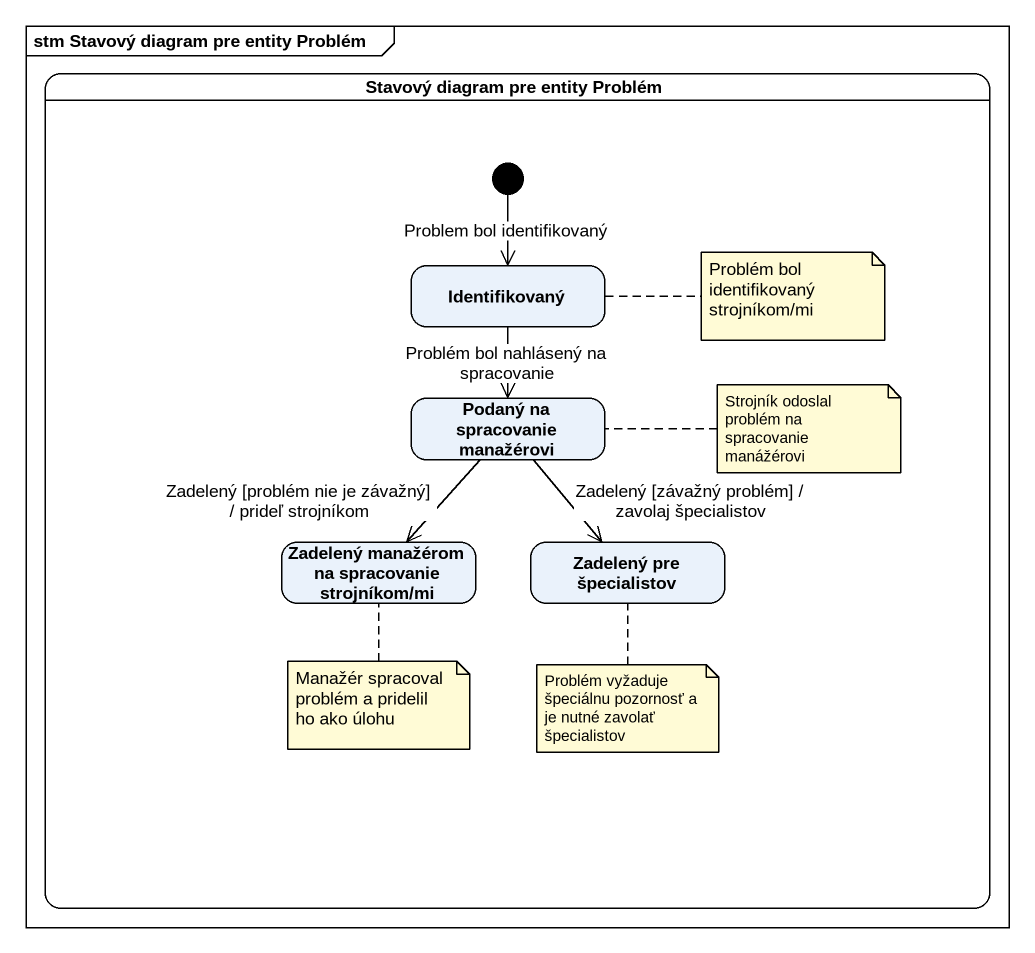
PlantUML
@startuml
mainframe stm Stavový diagram pre entity Problém
hide empty description
state "Stavový diagram pre entity Problém" as Stavový_diagram_pre_entity {
  state Identifikovaný
  state "Podaný na spracovanie manažérovi" as Podaný_na_spracovanie
  state "Zadelený manažérom na spracovanie strojníkom/mi" as Zadelený_manažérom_na
  state "Zadelený pre špecialistov" as Zadelený_pre_špecialistov
  [*] --> Identifikovaný : Problem bol identifikovaný
}
Identifikovaný --> Podaný_na_spracovanie : Problém bol nahlásený na spracovanie
Podaný_na_spracovanie --> Zadelený_manažérom_na : Zadelený [problém nie je závažný] / prideľ strojníkom
Podaný_na_spracovanie --> Zadelený_pre_špecialistov : Zadelený [závažný problém] / zavolaj špecialistov
note right of Identifikovaný : Problém bol identifikovaný strojníkom/mi
note right of Podaný_na_spracovanie : Strojník odoslal problém na spracovanie manážérovi
note bottom of Zadelený_manažérom_na : Manažér spracoval problém a pridelil ho ako úlohu
note bottom of Zadelený_pre_špecialistov : Problém vyžaduje špeciálnu pozornosť a je nutné zavolať špecialistov
@enduml
